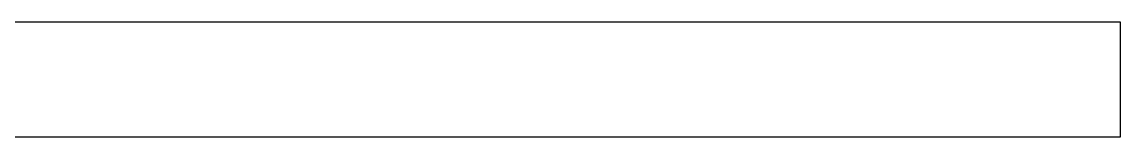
# Model space of a CAD drawing. Header units: millimetres. Extents: x 184384 to 428726, y 73696 to 101396.
# Drawn here: x 369977.1 to 370168.1, y 80195.8 to 80215.8 of the extents above; entities that cross this region are included whole.
import ezdxf

# ---------------------------------------------------------------- set-up
doc = ezdxf.new("R2010")
doc.units = ezdxf.units.MM
doc.header["$LTSCALE"] = 100
doc.header["$MEASUREMENT"] = 0
doc.layers.add('FIN', color=6, linetype='CONTINUOUS')

msp = doc.modelspace()

# ---------------------------------------------------------------- linework, layer by layer
at = {"layer": 'FIN', "ltscale": 1000}
msp.add_lwpolyline([(369968.1387062519, 80195.81778686517), (369968.1387062519, 80215.81778686517), (370168.1387062519, 80215.81778686514), (370168.1387062521, 80195.81778686514)], close=True, dxfattribs=at)

doc.saveas('drawing.dxf')
